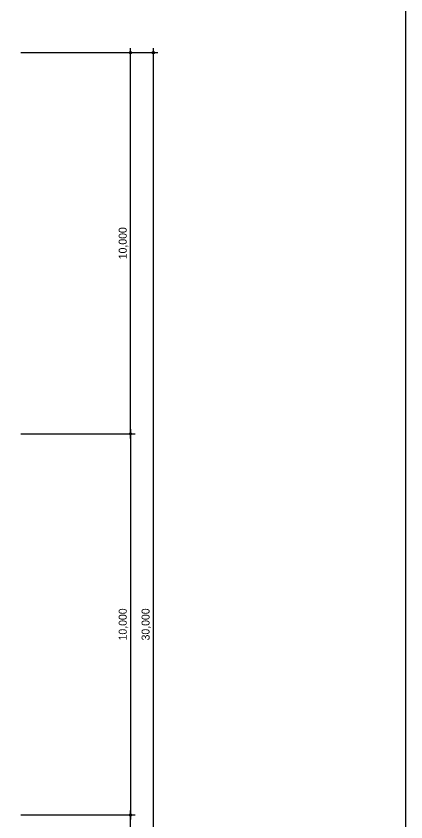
# Model space of a CAD drawing. Header units: millimetres. Extents: x 11948722 to 13111668, y -10771712 to -10232988.
# Drawn here: x 12194713 to 12204934, y -10556344 to -10535205 of the extents above; entities that cross this region are included whole.
import ezdxf

# ---------------------------------------------------------------- set-up
doc = ezdxf.new("R2010")
doc.units = ezdxf.units.MM
doc.header["$LTSCALE"] = 150
doc.header["$MEASUREMENT"] = 0
doc.layers.get('0').update_dxf_attribs({"linetype": 'CONTINUOUS'})
doc.layers.get('Defpoints').update_dxf_attribs({"color": 117, "linetype": 'CONTINUOUS'})
doc.layers.add('Xref-계단단면도$0$3 dim0', color=7, linetype='CONTINUOUS')
doc.styles.add('Xref-계단단면도$0$나눔고딕 Se', font='')
doc.styles.get('Xref-계단단면도$0$나눔고딕 Se').set_extended_font_data('Dotum')
doc.dimstyles.new('Xref-계단단면도$0$A1-100', dxfattribs={"dimtxt": 3, "dimasz": 1, "dimexe": 2, "dimexo": 2, "dimgap": 1, "dimtad": 1, "dimdec": 0, "dimzin": 12, "dimdsep": 46, "dimlunit": 6, "dimtxsty": 'Xref-계단단면도$0$나눔고딕 Se', "dimblk1": 'Xref-계단단면도$0$DIMDOT', "dimblk2": 'Xref-계단단면도$0$DIMDOT', "dimsah": 1, "dimcen": -1, "dimdle": 2, "dimclrd": 256, "dimclre": 256, "dimclrt": 3, "dimadec": 0, "dimazin": 0, "dimtfac": 1, "dimtdec": 0, "dimtix": 1, "dimtmove": 2, "dimatfit": 3, "dimldrblk": 'Xref-계단단면도$0$DIMDOT', "dimfxl": 1, "dimtvp": 1, "dimtolj": 1, "dimtzin": 12, "dimlwd": -1, "dimlwe": -1, "dimarcsym": 0})

# ---------------------------------------------------------------- blocks, each defined once
blk = doc.blocks.new('Xref-계단단면도$0$DIMDOT')
at = {"color": 0}
blk.add_line((-2, 0), (2, 0), dxfattribs=at)
for radius in [0.5, 0.25]:
    blk.add_circle((0, 0), radius, dxfattribs=at)
blk = doc.blocks.new('*D19')
at = {"layer": 'Defpoints', "color": 0, "transparency": 16777216}
for p in [(12194713, -10536163), (12198313, -10536163), (12194713, -10566163)]:
    blk.add_point(p, dxfattribs=at)
at = {"layer": 'Xref-계단단면도$0$3 dim0', "transparency": 16777216}
for p, q in [((12194833, -10536163), (12198433, -10536163)), ((12198313, -10566103), (12198313, -10536223)), ((12194833, -10566163), (12198433, -10566163))]:
    blk.add_line(p, q, dxfattribs=at)
at = {"layer": 'Xref-계단단면도$0$3 dim0', "transparency": 16777216, "xscale": 60, "yscale": 60, "zscale": 60}
for p, rotation in [((12198313, -10536163), 90), ((12198313, -10566163), 270)]:
    blk.add_blockref('Xref-계단단면도$0$DIMDOT', p, dxfattribs=dict(at, rotation=rotation))
at = {"layer": 'Xref-계단단면도$0$3 dim0', "color": 3, "transparency": 16777216, "insert": (12198128, -10551163), "char_height": 210, "attachment_point": 5, "rotation": 90, "style": 'Xref-계단단면도$0$나눔고딕 Se'}
blk.add_mtext('\\A1;30,000', dxfattribs=at)
blk = doc.blocks.new('*D20')
at = {"layer": 'Defpoints', "color": 0, "transparency": 16777216}
for p in [(12194713, -10536163), (12197713, -10536163), (12194713, -10546163)]:
    blk.add_point(p, dxfattribs=at)
at = {"layer": 'Xref-계단단면도$0$3 dim0', "transparency": 16777216}
for p, q in [((12194833, -10536163), (12197833, -10536163)), ((12197713, -10546103), (12197713, -10536223)), ((12194833, -10546163), (12197833, -10546163))]:
    blk.add_line(p, q, dxfattribs=at)
at = {"layer": 'Xref-계단단면도$0$3 dim0', "transparency": 16777216, "xscale": 60, "yscale": 60, "zscale": 60}
for p, rotation in [((12197713, -10536163), 90), ((12197713, -10546163), 270)]:
    blk.add_blockref('Xref-계단단면도$0$DIMDOT', p, dxfattribs=dict(at, rotation=rotation))
at = {"layer": 'Xref-계단단면도$0$3 dim0', "color": 3, "transparency": 16777216, "insert": (12197528, -10541163), "char_height": 210, "attachment_point": 5, "rotation": 90, "style": 'Xref-계단단면도$0$나눔고딕 Se'}
blk.add_mtext('\\A1;10,000', dxfattribs=at)
blk = doc.blocks.new('*D21')
at = {"layer": 'Defpoints', "color": 0, "transparency": 16777216}
for p in [(12194713, -10546163), (12194713, -10556163), (12197713, -10556163)]:
    blk.add_point(p, dxfattribs=at)
at = {"layer": 'Xref-계단단면도$0$3 dim0', "transparency": 16777216}
for p, q in [((12194833, -10546163), (12197833, -10546163)), ((12197713, -10546223), (12197713, -10556103)), ((12194833, -10556163), (12197833, -10556163))]:
    blk.add_line(p, q, dxfattribs=at)
at = {"layer": 'Xref-계단단면도$0$3 dim0', "transparency": 16777216, "xscale": 60, "yscale": 60, "zscale": 60}
for p, rotation in [((12197713, -10546163), 90), ((12197713, -10556163), 270)]:
    blk.add_blockref('Xref-계단단면도$0$DIMDOT', p, dxfattribs=dict(at, rotation=rotation))
at = {"layer": 'Xref-계단단면도$0$3 dim0', "color": 3, "transparency": 16777216, "insert": (12197528, -10551163), "char_height": 210, "attachment_point": 5, "rotation": 90, "style": 'Xref-계단단면도$0$나눔고딕 Se'}
blk.add_mtext('\\A1;10,000', dxfattribs=at)
blk = doc.blocks.new('*D22')
at = {"layer": 'Defpoints', "color": 0, "transparency": 16777216}
for p in [(12194713, -10556163), (12197713, -10556163), (12194713, -10566163)]:
    blk.add_point(p, dxfattribs=at)
at = {"layer": 'Xref-계단단면도$0$3 dim0', "transparency": 16777216}
for p, q in [((12194833, -10556163), (12197833, -10556163)), ((12197713, -10566103), (12197713, -10556223)), ((12194833, -10566163), (12197833, -10566163))]:
    blk.add_line(p, q, dxfattribs=at)
at = {"layer": 'Xref-계단단면도$0$3 dim0', "transparency": 16777216, "xscale": 60, "yscale": 60, "zscale": 60}
for p, rotation in [((12197713, -10556163), 90), ((12197713, -10566163), 270)]:
    blk.add_blockref('Xref-계단단면도$0$DIMDOT', p, dxfattribs=dict(at, rotation=rotation))
at = {"layer": 'Xref-계단단면도$0$3 dim0', "color": 3, "transparency": 16777216, "insert": (12197528, -10561163), "char_height": 210, "attachment_point": 5, "rotation": 90, "style": 'Xref-계단단면도$0$나눔고딕 Se'}
blk.add_mtext('\\A1;10,000', dxfattribs=at)

msp = doc.modelspace()

# ---------------------------------------------------------------- linework, layer by layer
at = {"layer": 'Defpoints', "ltscale": 1200}
msp.add_lwpolyline([(12163984.4, -10580484.4), (12204934.4, -10580484.4), (12204934.4, -10525959.4), (12163984.4, -10525959.4)], close=True, dxfattribs=at)

# ---------------------------------------------------------------- dimensions: what is measured, and where the dimension line sits
at = {"layer": 'Xref-계단단면도$0$3 dim0'}
for base, p1, p2, angle, picture, middle in [((12198313.3, -10536162.8), (12194713.3, -10566162.8), (12194713.3, -10536162.8), 90, '*D19', (12198127.9, -10551162.8)), ((12197713.3, -10536162.8), (12194713.3, -10546162.8), (12194713.3, -10536162.8), 270, '*D20', (12197527.9, -10541162.8)), ((12197713.3, -10556162.8), (12194713.3, -10546162.8), (12194713.3, -10556162.8), 90, '*D21', (12197527.9, -10551162.8)), ((12197713.3, -10556162.8), (12194713.3, -10566162.8), (12194713.3, -10556162.8), 270, '*D22', (12197527.9, -10561162.8))]:
    dim = msp.add_linear_dim(base=base, p1=p1, p2=p2, angle=angle, dimstyle='Xref-계단단면도$0$A1-100', override={"dimscale": 60, "dimtxt": 3.5}, dxfattribs=at)
    dim.commit()
    dim.dimension.update_dxf_attribs({"geometry": picture, "text_midpoint": middle})

doc.saveas('drawing.dxf')
